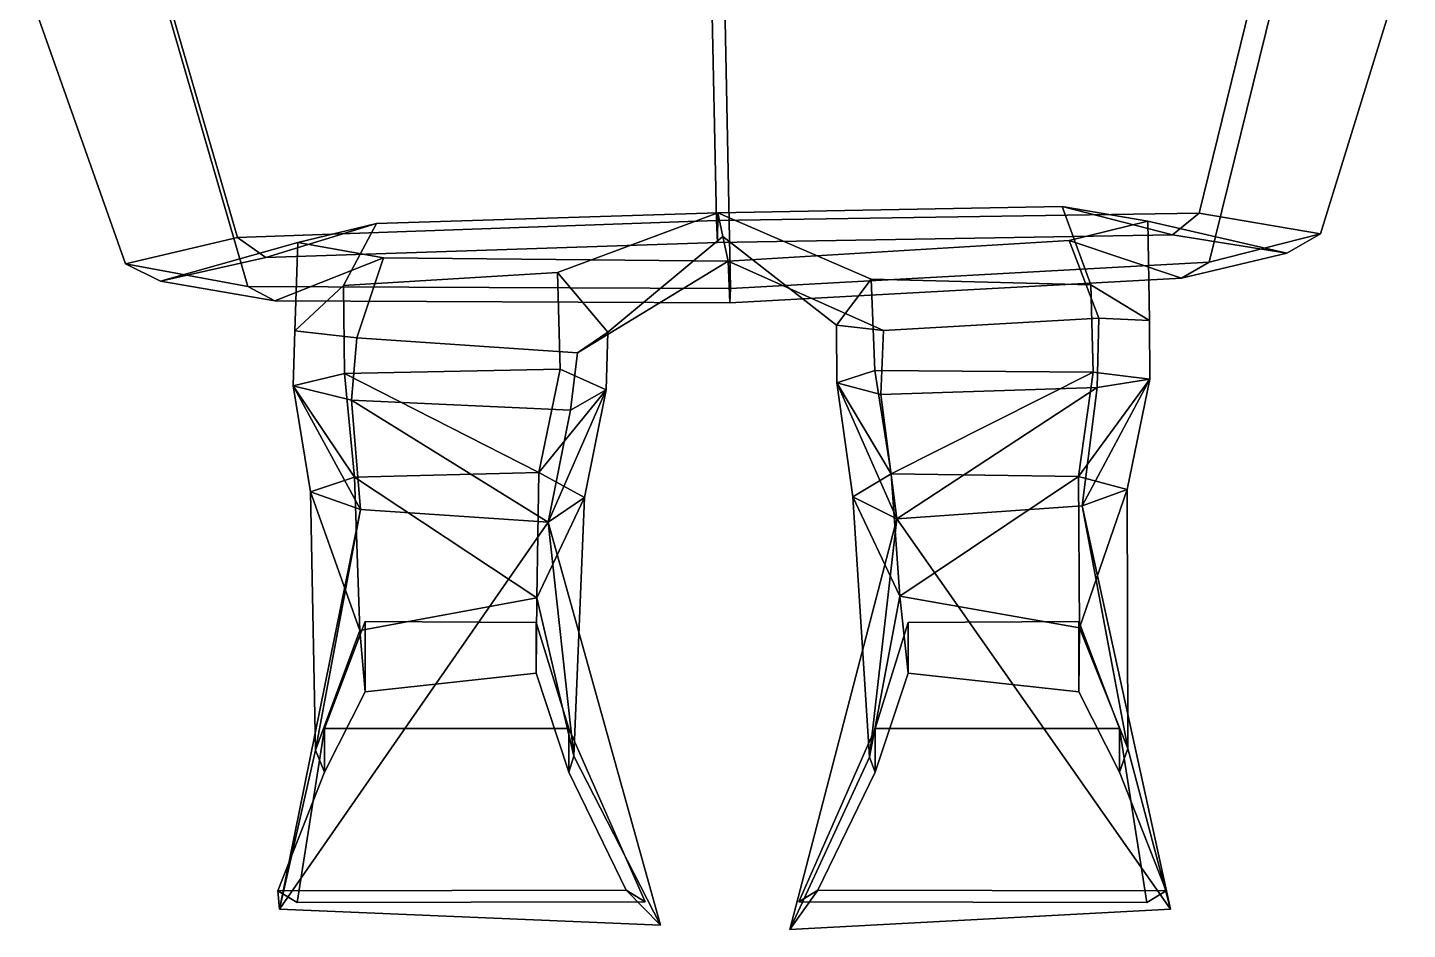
# Model space of a CAD drawing. Extents: x -162 to 130, y -158 to 353.
# Drawn here: x -135.9 to 130.3, y -158.2 to 15.8 of the extents above; entities that cross this region are included whole.
import ezdxf

# ---------------------------------------------------------------- set-up
doc = ezdxf.new("R2010")
doc.units = 0

msp = doc.modelspace()

# ---------------------------------------------------------------- linework, layer by layer
for points in [[(-2.987304, -21.416443, 112.844185), (-4.095224, 33.47879, 115.626816), (-110.926544, 28.901413, 80.15229), (-95.390045, -24.668449, 77.609077)], [(-2.987304, -21.416443, 112.844185), (90.143875, -20.011551, 80.056854), (103.503387, 34.283585, 82.9813), (-4.095224, 33.47879, 115.626816)], [(103.503387, 34.283585, 82.9813), (90.143875, -20.011551, 80.056854), (113.61129, -23.969627, -3.255789), (130.349976, 30.410339, -0.286764)], [(113.61129, -23.969627, -3.255789), (92.106781, -29.460876, -94.598572), (105.466293, 24.834259, -91.674126), (130.349976, 30.410339, -0.286764)], [(-110.926544, 28.901413, 80.15229), (-135.893799, 23.727631, -3.799363), (-116.978127, -29.757408, -6.297994), (-95.390045, -24.668449, 77.609077)], [(92.106781, -29.460876, -94.598572), (-0.258869, -34.550995, -129.926865), (-1.368308, 20.35022, -127.144783), (105.466293, 24.834259, -91.674126)], [(-116.978127, -29.757408, -6.297994), (-135.893799, 23.727631, -3.799363), (-108.963638, 19.452087, -94.503136), (-93.427139, -34.117767, -97.046349)], [(-93.427139, -34.117767, -97.046349), (-108.963638, 19.452087, -94.503136), (-1.368308, 20.35022, -127.144783), (-0.258869, -34.550995, -129.926865)], [(-2.776207, -25.674141, 100.326668), (-89.920197, -28.549759, 69.081261), (-68.570557, -22.007111, 54.246334), (-2.67784, -19.914032, 79.525093)], [(-2.67784, -19.914032, 79.525093), (-68.570557, -22.007111, 54.246334), (-74.917282, -33.985718, 33.578575), (-33.670738, -31.427452, 57.163998)], [(-1.727539, -24.488739, -5.030891), (-2.67784, -19.914032, 79.525093), (-33.670738, -31.427452, 57.163998), (-23.904316, -42.935013, -4.586306)], [(-2.987304, -21.416443, 112.844185), (-2.776207, -25.674141, 100.326668), (85.006882, -24.159103, 71.389099), (90.143875, -20.011551, 80.056854)], [(-2.776207, -25.674141, 100.326668), (-2.67784, -19.914032, 79.525093), (63.72855, -18.686417, 55.991779), (85.006882, -24.159103, 71.389099)], [(-2.67784, -19.914032, 79.525093), (26.869528, -32.711288, 57.06461), (69.234909, -33.835709, 35.729317), (63.72855, -18.686417, 55.991779)], [(20.189661, -41.592628, -5.294979), (26.869528, -32.711288, 57.06461), (-2.67784, -19.914032, 79.525093), (-1.727539, -24.488739, -5.030891)], [(63.72855, -18.686417, 55.991779), (69.234909, -33.835709, 35.729317), (80.617546, -40.709167, -4.053531), (80.273239, -21.519516, -3.528221)], [(85.006882, -24.159103, 71.389099), (63.72855, -18.686417, 55.991779), (80.273239, -21.519516, -3.528221), (107.053856, -27.695053, -3.523656)], [(90.143875, -20.011551, 80.056854), (85.006882, -24.159103, 71.389099), (107.053856, -27.695053, -3.523656), (113.61129, -23.969627, -3.255789)], [(-89.920197, -28.549759, 69.081261), (-110.277039, -33.15004, -6.39094), (-83.772675, -25.637062, -5.692507), (-68.570557, -22.007111, 54.246334)], [(-2.987304, -21.416443, 112.844185), (-95.390045, -24.668449, 77.609077), (-89.920197, -28.549759, 69.081261), (-2.776207, -25.674141, 100.326668)], [(-68.570557, -22.007111, 54.246334), (-83.772675, -25.637062, -5.692507), (-84.304245, -42.710953, -6.603766), (-74.917282, -33.985718, 33.578575)], [(80.273239, -21.519516, -3.528221), (80.617546, -40.709167, -4.053531), (70.790565, -40.289948, -46.716885), (65.101166, -25.294098, -66.140572)], [(107.053856, -27.695053, -3.523656), (80.273239, -21.519516, -3.528221), (65.101166, -25.294098, -66.140572), (86.743965, -32.521332, -83.173225)], [(-95.390045, -24.668449, 77.609077), (-116.978127, -29.757408, -6.297994), (-110.277039, -33.15004, -6.39094), (-89.920197, -28.549759, 69.081261)], [(-110.277039, -33.15004, -6.39094), (-88.183113, -36.911995, -85.481071), (-67.197945, -28.614807, -67.886017), (-83.772675, -25.637062, -5.692507)], [(-83.772675, -25.637062, -5.692507), (-67.197945, -28.614807, -67.886017), (-72.389397, -44.065559, -48.822796), (-84.304245, -42.710953, -6.603766)], [(-0.739156, -29.246765, -92.975327), (-1.727539, -24.488739, -5.030891), (-23.904316, -42.935013, -4.586306), (-29.781673, -46.934898, -69.607346)], [(20.189661, -41.592628, -5.294979), (-1.727539, -24.488739, -5.030891), (-0.739156, -29.246765, -92.975327), (29.262842, -42.640892, -69.775703)], [(65.101166, -25.294098, -66.140572), (70.790565, -40.289948, -46.716885), (29.262842, -42.640892, -69.775703), (-0.739156, -29.246765, -92.975327)], [(86.743965, -32.521332, -83.173225), (65.101166, -25.294098, -66.140572), (-0.739156, -29.246765, -92.975327), (-0.361663, -37.297646, -114.514969)], [(113.61129, -23.969627, -3.255789), (107.053856, -27.695053, -3.523656), (86.743965, -32.521332, -83.173225), (92.106781, -29.460876, -94.598572)], [(-88.183113, -36.911995, -85.481071), (-0.361663, -37.297646, -114.514969), (-0.739156, -29.246765, -92.975327), (-67.197945, -28.614807, -67.886017)], [(-67.197945, -28.614807, -67.886017), (-0.739156, -29.246765, -92.975327), (-29.781673, -46.934898, -69.607346), (-72.389397, -44.065559, -48.822796)], [(-116.978127, -29.757408, -6.297994), (-93.427139, -34.117767, -97.046349), (-88.183113, -36.911995, -85.481071), (-110.277039, -33.15004, -6.39094)], [(-33.147015, -50.12468, 20.9596), (-33.670738, -31.427452, 57.163998), (-74.917282, -33.985718, 33.578575), (-74.713669, -50.950272, 9.736506)], [(-33.147015, -50.12468, 20.9596), (-24.267094, -54.100388, -5.406768), (-23.904316, -42.935013, -4.586306), (-33.670738, -31.427452, 57.163998)], [(92.106781, -29.460876, -94.598572), (86.743965, -32.521332, -83.173225), (-0.361663, -37.297646, -114.514969), (-0.258869, -34.550995, -129.926865)], [(-93.427139, -34.117767, -97.046349), (-0.258869, -34.550995, -129.926865), (-0.361663, -37.297646, -114.514969), (-88.183113, -36.911995, -85.481071)], [(-74.713669, -50.950272, 9.736506), (-74.917282, -33.985718, 33.578575), (-84.304245, -42.710953, -6.603766), (-84.658363, -53.296066, -7.83098)], [(27.587801, -50.375908, 19.737881), (26.869528, -32.711288, 57.06461), (20.189661, -41.592628, -5.294979), (20.249142, -52.72213, -7.139431)], [(27.587801, -50.375908, 19.737881), (69.733025, -50.677544, 11.130131), (69.234909, -33.835709, 35.729317), (26.869528, -32.711288, 57.06461)], [(69.733025, -50.677544, 11.130131), (80.677528, -51.996979, -5.786923), (80.617546, -40.709167, -4.053531), (69.234909, -33.835709, 35.729317)], [(20.249142, -52.72213, -7.139431), (20.189661, -41.592628, -5.294979), (29.262842, -42.640892, -69.775703), (28.721085, -54.975937, -34.814117)], [(70.469658, -53.667564, -24.328671), (28.721085, -54.975937, -34.814117), (29.262842, -42.640892, -69.775703), (70.790565, -40.289948, -46.716885)], [(80.677528, -51.996979, -5.786923), (70.469658, -53.667564, -24.328671), (70.790565, -40.289948, -46.716885), (80.617546, -40.709167, -4.053531)], [(-84.658363, -53.296066, -7.83098), (-84.304245, -42.710953, -6.603766), (-72.389397, -44.065559, -48.822796), (-73.397049, -56.090538, -25.6989)], [(-73.397049, -56.090538, -25.6989), (-72.389397, -44.065559, -48.822796), (-29.781673, -46.934898, -69.607346), (-31.121449, -58.032776, -33.556408)], [(-24.267094, -54.100388, -5.406768), (-31.121449, -58.032776, -33.556408), (-29.781673, -46.934898, -69.607346), (-23.904316, -42.935013, -4.586306)], [(-37.215065, -70.026344, 34.530289), (-33.147015, -50.12468, 20.9596), (-74.713669, -50.950272, 9.736506)], [(-37.215065, -70.026344, 34.530289), (-24.267094, -54.100388, -5.406768), (-33.147015, -50.12468, 20.9596)], [(30.714462, -70.284821, 32.27523), (27.587801, -50.375908, 19.737881), (20.249142, -52.72213, -7.139431)], [(30.714462, -70.284821, 32.27523), (69.733025, -50.677544, 11.130131), (27.587801, -50.375908, 19.737881)], [(-72.829491, -70.941437, 24.354839), (-74.713669, -50.950272, 9.736506), (-84.658363, -53.296066, -7.83098)], [(-37.215065, -70.026344, 34.530289), (-74.713669, -50.950272, 9.736506), (-72.829491, -70.941437, 24.354839)], [(30.714462, -70.284821, 32.27523), (20.249142, -52.72213, -7.139431), (23.360271, -74.759514, 7.764099)], [(31.840809, -78.988426, -17.455725), (20.249142, -52.72213, -7.139431), (28.721085, -54.975937, -34.814117)], [(23.360271, -74.759514, 7.764099), (20.249142, -52.72213, -7.139431), (31.840809, -78.988426, -17.455725)], [(30.714462, -70.284821, 32.27523), (66.859161, -70.831726, 24.346119), (69.733025, -50.677544, 11.130131)], [(66.859161, -70.831726, 24.346119), (80.677528, -51.996979, -5.786923), (69.733025, -50.677544, 11.130131)], [(66.859161, -70.831726, 24.346119), (76.287155, -73.322182, 8.903403), (80.677528, -51.996979, -5.786923)], [(67.591293, -76.489067, -7.979003), (70.469658, -53.667564, -24.328671), (80.677528, -51.996979, -5.786923)], [(76.287155, -73.322182, 8.903403), (67.591293, -76.489067, -7.979003), (80.677528, -51.996979, -5.786923)], [(-72.829491, -70.941437, 24.354839), (-84.658363, -53.296066, -7.83098), (-81.33297, -73.763824, 8.330096)], [(-81.33297, -73.763824, 8.330096), (-84.658363, -53.296066, -7.83098), (-71.660141, -77.173546, -8.006385)], [(-71.660141, -77.173546, -8.006385), (-84.658363, -53.296066, -7.83098), (-73.397049, -56.090538, -25.6989)], [(-37.215065, -70.026344, 34.530289), (-28.43309, -74.886902, 10.48384), (-24.267094, -54.100388, -5.406768)], [(-35.416058, -79.614212, -15.256208), (-31.121449, -58.032776, -33.556408), (-24.267094, -54.100388, -5.406768)], [(-28.43309, -74.886902, 10.48384), (-35.416058, -79.614212, -15.256208), (-24.267094, -54.100388, -5.406768)], [(31.840809, -78.988426, -17.455725), (28.721085, -54.975937, -34.814117), (70.469658, -53.667564, -24.328671)], [(67.591293, -76.489067, -7.979003), (31.840809, -78.988426, -17.455725), (70.469658, -53.667564, -24.328671)], [(-71.660141, -77.173546, -8.006385), (-73.397049, -56.090538, -25.6989), (-35.416058, -79.614212, -15.256208)], [(-35.416058, -79.614212, -15.256208), (-73.397049, -56.090538, -25.6989), (-31.121449, -58.032776, -33.556408)], [(-71.804428, -100.508148, 9.5859), (-72.829491, -70.941437, 24.354839), (-81.33297, -73.763824, 8.330096)], [(-37.60601, -94.221619, 20.072374), (-37.215065, -70.026344, 34.530289), (-72.829491, -70.941437, 24.354839)], [(-71.804428, -100.508148, 9.5859), (-37.60601, -94.221619, 20.072374), (-72.829491, -70.941437, 24.354839)], [(-37.60601, -94.221619, 20.072374), (-28.43309, -74.886902, 10.48384), (-37.215065, -70.026344, 34.530289)], [(32.423023, -93.926323, 18.709904), (30.714462, -70.284821, 32.27523), (23.360271, -74.759514, 7.764099)], [(32.423023, -93.926323, 18.709904), (66.859161, -70.831726, 24.346119), (30.714462, -70.284821, 32.27523)], [(67.091621, -100.026871, 10.038683), (66.859161, -70.831726, 24.346119), (32.423023, -93.926323, 18.709904)], [(67.091621, -100.026871, 10.038683), (76.287155, -73.322182, 8.903403), (66.859161, -70.831726, 24.346119)], [(-80.313576, -123.593483, -6.494062), (-71.804428, -100.508148, 9.5859), (-81.33297, -73.763824, 8.330096)], [(-80.313576, -123.593483, -6.494062), (-81.33297, -73.763824, 8.330096), (-71.660141, -77.173546, -8.006385)], [(76.409386, -123.280518, -5.181396), (76.287155, -73.322182, 8.903403), (67.091621, -100.026871, 10.038683)], [(76.409386, -123.280518, -5.181396), (67.591293, -76.489067, -7.979003), (76.287155, -73.322182, 8.903403)], [(-87.305817, -154.262161, -31.7022), (-80.313576, -123.593483, -6.494062), (-71.660141, -77.173546, -8.006385)], [(-87.305817, -154.262161, -31.7022), (-71.660141, -77.173546, -8.006385), (-35.416058, -79.614212, -15.256208)], [(-30.47403, -124.745529, -4.862115), (-28.43309, -74.886902, 10.48384), (-37.60601, -94.221619, 20.072374)], [(-30.47403, -124.745529, -4.862115), (-35.416058, -79.614212, -15.256208), (-28.43309, -74.886902, 10.48384)], [(26.553791, -124.954132, -5.998757), (32.423023, -93.926323, 18.709904), (23.360271, -74.759514, 7.764099)], [(26.553791, -124.954132, -5.998757), (23.360271, -74.759514, 7.764099), (31.840809, -78.988426, -17.455725)], [(84.661369, -154.300049, -29.460682), (31.840809, -78.988426, -17.455725), (67.591293, -76.489067, -7.979003)], [(84.661369, -154.300049, -29.460682), (67.591293, -76.489067, -7.979003), (76.409386, -123.280518, -5.181396)], [(-13.786626, -157.353317, -31.080872), (-87.305817, -154.262161, -31.7022), (-35.416058, -79.614212, -15.256208)], [(-13.786626, -157.353317, -31.080872), (-35.416058, -79.614212, -15.256208), (-30.47403, -124.745529, -4.862115)], [(11.206165, -158.193237, -32.425903), (26.553791, -124.954132, -5.998757), (31.840809, -78.988426, -17.455725)], [(11.206165, -158.193237, -32.425903), (31.840809, -78.988426, -17.455725), (84.661369, -154.300049, -29.460682)], [(-37.60601, -94.221619, 20.072374), (-71.804428, -100.508148, 9.5859), (-70.777412, -112.334427, 35.947453), (-37.787899, -108.736435, 35.947453)], [(-30.47403, -124.745529, -4.862115), (-37.60601, -94.221619, 20.072374), (-37.787899, -108.736435, 35.947453), (-31.473774, -127.827744, 43.725594)], [(26.553791, -124.954132, -5.998757), (27.673773, -127.827744, 43.725594), (33.987896, -108.736435, 35.947453), (32.423023, -93.926323, 18.709904)], [(32.423023, -93.926323, 18.709904), (33.987896, -108.736435, 35.947453), (66.977409, -112.334427, 35.947453), (67.091621, -100.026871, 10.038683)], [(-80.313576, -123.593483, -6.494062), (-78.613716, -127.827744, 43.725594), (-70.777412, -112.334427, 35.947453), (-71.804428, -100.508148, 9.5859)], [(-31.473774, -119.444244, 102.617195), (-37.787899, -98.998032, 87.801697), (-70.777412, -98.812729, 87.801697), (-78.613716, -119.444244, 102.617195)], [(-78.613716, -119.444244, 102.617195), (-70.777412, -98.812729, 87.801697), (-70.777412, -112.334427, 35.947453), (-78.613716, -127.827744, 43.725594)], [(-37.787899, -98.998032, 87.801697), (-37.787899, -108.736435, 35.947453), (-70.777412, -112.334427, 35.947453), (-70.777412, -98.812729, 87.801697)], [(-31.473774, -119.444244, 102.617195), (-31.473774, -127.827744, 43.725594), (-37.787899, -108.736435, 35.947453), (-37.787899, -98.998032, 87.801697)], [(27.673773, -119.444244, 102.617195), (74.813721, -119.444244, 102.617195), (66.977409, -98.812729, 87.801697), (33.987896, -98.998032, 87.801697)], [(27.673773, -119.444244, 102.617195), (33.987896, -98.998032, 87.801697), (33.987896, -108.736435, 35.947453), (27.673773, -127.827744, 43.725594)], [(33.987896, -98.998032, 87.801697), (66.977409, -98.812729, 87.801697), (66.977409, -112.334427, 35.947453), (33.987896, -108.736435, 35.947453)], [(74.813721, -119.444244, 102.617195), (74.813721, -127.827744, 43.725594), (66.977409, -112.334427, 35.947453), (66.977409, -98.812729, 87.801697)], [(76.409386, -123.280518, -5.181396), (67.091621, -100.026871, 10.038683), (66.977409, -112.334427, 35.947453), (74.813721, -127.827744, 43.725594)], [(-83.890282, -153.02951, 102.617195), (-78.613716, -119.444244, 102.617195), (-78.613716, -127.827744, 43.725594), (-87.594154, -150.723206, 36.317848)], [(-16.70689, -152.844193, 102.617195), (-31.473774, -119.444244, 102.617195), (-78.613716, -119.444244, 102.617195), (-83.890282, -153.02951, 102.617195)], [(-16.70689, -152.844193, 102.617195), (-20.410763, -150.61731, 32.613968), (-31.473774, -127.827744, 43.725594), (-31.473774, -119.444244, 102.617195)], [(12.906889, -152.844193, 102.617195), (80.090286, -153.02951, 102.617195), (74.813721, -119.444244, 102.617195), (27.673773, -119.444244, 102.617195)], [(12.906889, -152.844193, 102.617195), (27.673773, -119.444244, 102.617195), (27.673773, -127.827744, 43.725594), (16.610764, -150.61731, 32.613968)], [(80.090286, -153.02951, 102.617195), (83.794151, -150.723206, 36.317848), (74.813721, -127.827744, 43.725594), (74.813721, -119.444244, 102.617195)], [(-87.305817, -154.262161, -31.7022), (-87.594154, -150.723206, 36.317848), (-78.613716, -127.827744, 43.725594), (-80.313576, -123.593483, -6.494062)], [(-13.786626, -157.353317, -31.080872), (-30.47403, -124.745529, -4.862115), (-31.473774, -127.827744, 43.725594), (-20.410763, -150.61731, 32.613968)], [(11.206165, -158.193237, -32.425903), (16.610764, -150.61731, 32.613968), (27.673773, -127.827744, 43.725594), (26.553791, -124.954132, -5.998757)], [(84.661369, -154.300049, -29.460682), (76.409386, -123.280518, -5.181396), (74.813721, -127.827744, 43.725594), (83.794151, -150.723206, 36.317848)], [(-87.305817, -154.262161, -31.7022), (-13.786626, -157.353317, -31.080872), (-20.410763, -150.61731, 32.613968), (-87.594154, -150.723206, 36.317848)], [(-83.890282, -153.02951, 102.617195), (-87.594154, -150.723206, 36.317848), (-20.410763, -150.61731, 32.613968), (-16.70689, -152.844193, 102.617195)], [(84.661369, -154.300049, -29.460682), (83.794151, -150.723206, 36.317848), (16.610764, -150.61731, 32.613968), (11.206165, -158.193237, -32.425903)], [(80.090286, -153.02951, 102.617195), (12.906889, -152.844193, 102.617195), (16.610764, -150.61731, 32.613968), (83.794151, -150.723206, 36.317848)]]:
    msp.add_3dface(points)

doc.saveas('drawing.dxf')
